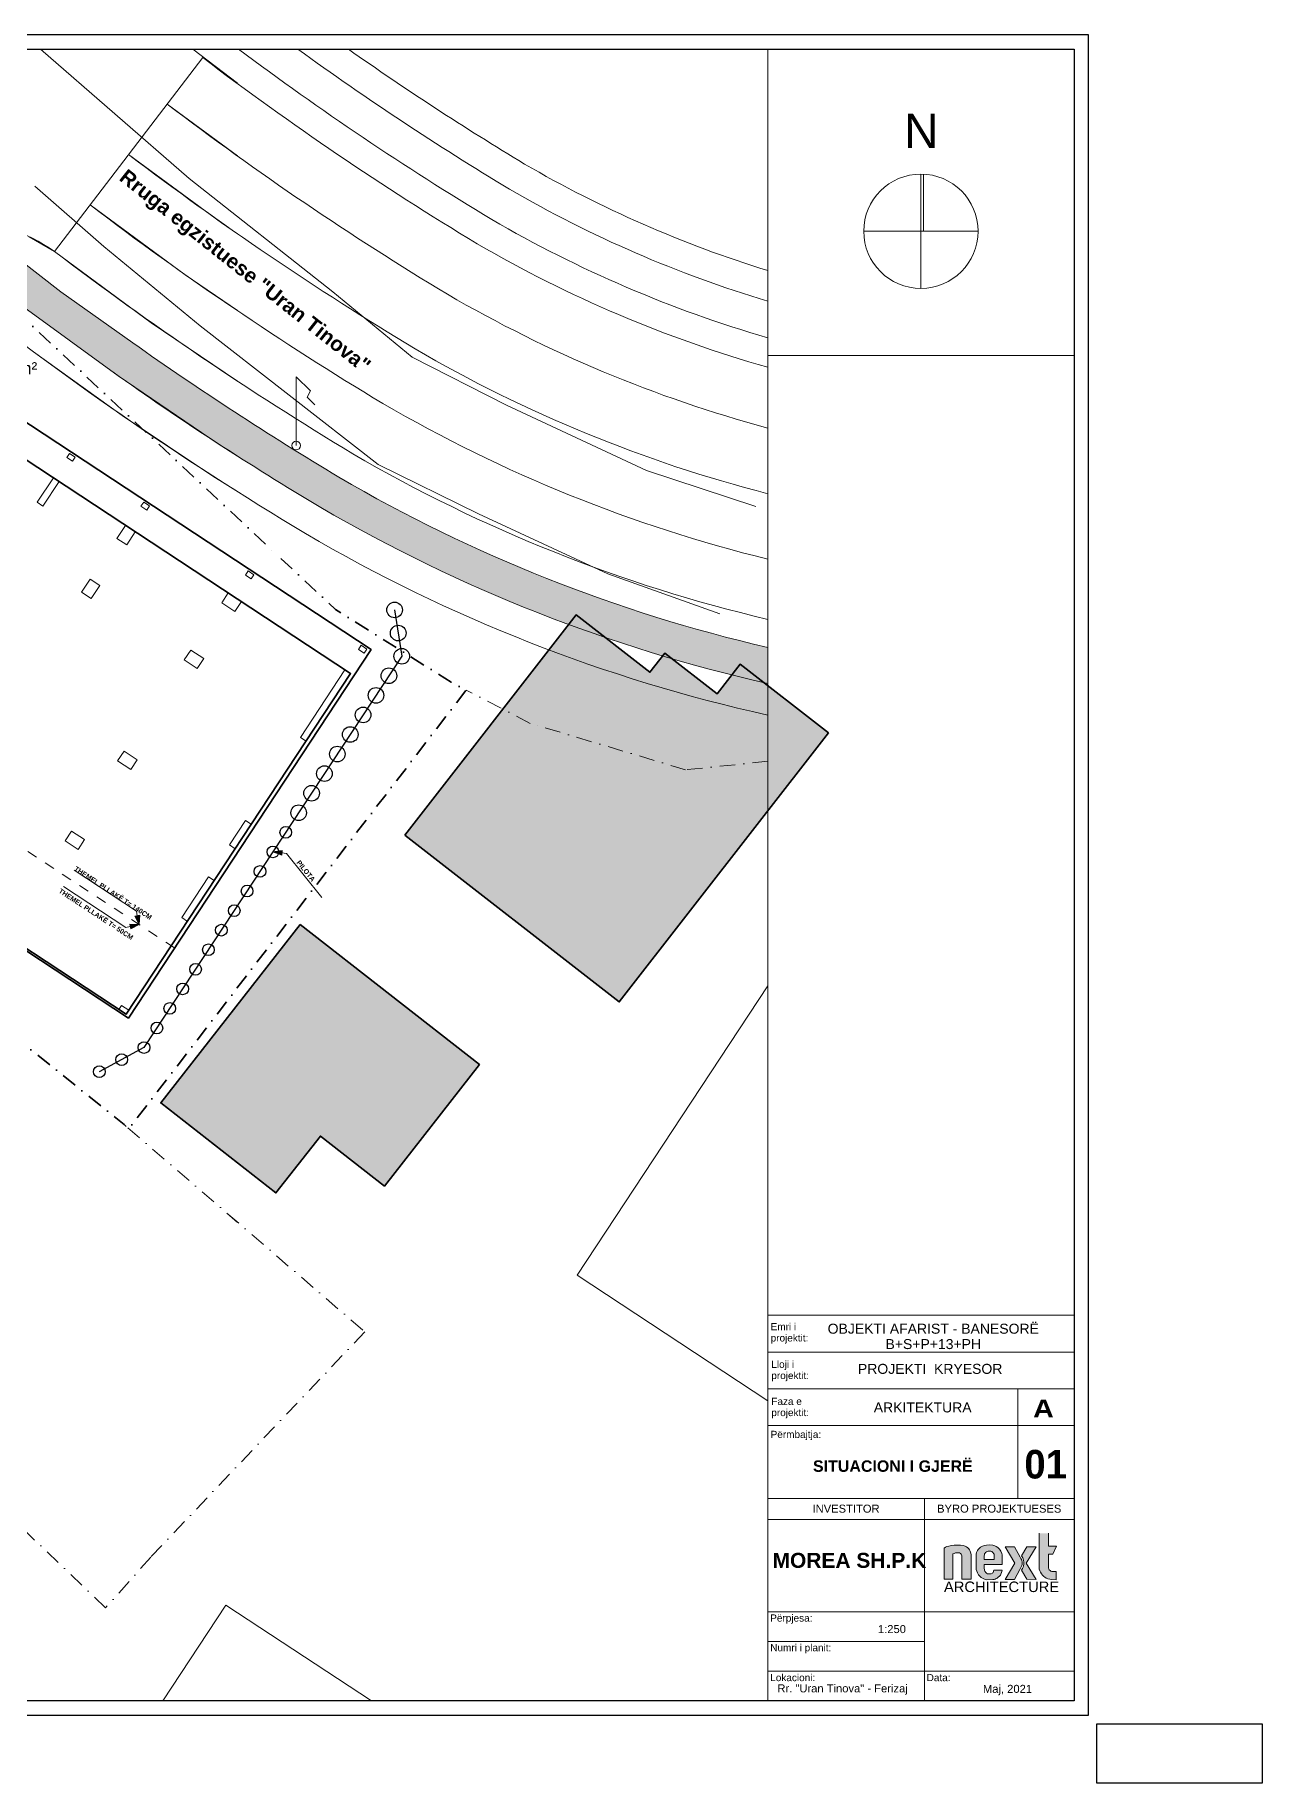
# Model space of a CAD drawing. Header units: millimetres. Extents: x 449323 to 589323, y 52369 to 145378.
# Drawn here: x 526498 to 589323, y 52369 to 141905 of the extents above; entities that cross this region are included whole.
import ezdxf

# ---------------------------------------------------------------- set-up
doc = ezdxf.new("R2010")
doc.units = ezdxf.units.MM
doc.header["$MEASUREMENT"] = 0
doc.linetypes.add('Dashed', pattern=[1058.333333, 529.166667, -529.166667])
doc.linetypes.add('Dot & Dashed', pattern=[1675.694406, 793.75, -440.972222, 0, -440.972184])
doc.layers.add('2D Drafting - General', color=7, linetype='Continuous')
for name, color, linetype, lineweight in [('2D Drafting - General_Pen_No__1', 7, 'Continuous', 13), ('A - Fill zone_Pen_No__22', 8, 'Continuous', 35), ('A - Fleta_Pen_No__1', 7, 'Continuous', 13), ('A - Fleta_Pen_No__42', 8, 'Continuous', 25), ('A - Parcelat gjeodezike_Pen_No__101', 252, 'Continuous', 13), ('A - Parcelat_Pen_No__101', 252, 'Continuous', 13), ('A - Pllaka meskatit_Pen_No__20', 1, 'Continuous', 0), ('A - Pllaka Perdhes_Pen_No__6', 5, 'Continuous', 35), ('A - Sanitaria_Pen_No__101', 252, 'Continuous', 13), ('A - Shtyllat_Pen_No__20', 1, 'Continuous', 0), ('A - Themeli_Pen_No__38', 30, 'Continuous', 35), ('A - Themeli_Pen_No__95', 6, 'Continuous', 13), ('Drawing & Figure_Pen_No__1', 7, 'Continuous', 13)]:
    doc.layers.add(name, color=color, linetype=linetype, lineweight=lineweight)
for name, color, linetype, lineweight, true_color in [('2D Drafting - General_Pen_No__106', 171, 'Continuous', 13, 0xaaaaff), ('2D Drafting - General_Pen_No__161', 7, 'Continuous', 13, 0x6a6a6a), ('2D Drafting - General_Pen_No__68', 7, 'Continuous', 20, 0xfd4435), ('A - Dimensionimi_Pen_No__145', 7, 'Continuous', 20, 0x0077b0), ('A - Fill zone_Pen_No__102', 7, 'Continuous', 13, 0xcccccc), ('A - Fleta_Pen_No__156', 7, 'Continuous', 20, 0x54689e), ('A - Fleta_Pen_No__161', 7, 'Continuous', 13, 0x6a6a6a), ('A - Parcelat gjeodezike_Pen_No__48', 7, 'Continuous', 25, 0xa80f02), ('A - Parcelat gjeodezike_Pen_No__8', 7, 'Continuous', 35, 0xa80f02), ('A - Pilota_Pen_No__58', 7, 'Continuous', 25, 0xdf0000), ('A - Rrugë_Pen_No__82', 7, 'Continuous', 20, 0xaaaaaa), ('Drawing & Figure_Pen_No__145', 7, 'Continuous', 20, 0x0077b0), ('Structural - Bearing_Pen_No__104', 7, 'Continuous', 13, 0x96e196)]:
    doc.layers.add(name, color=color, linetype=linetype, lineweight=lineweight, true_color=true_color)
doc.styles.add('GENERATED_STYLE_1', font='arial.ttf')
doc.styles.add('GENERATED_STYLE_2', font='arial.ttf')
doc.styles.add('GENERATED_STYLE_3', font='ariblk.ttf')
doc.styles.add('GENERATED_STYLE_4', font='GOTHIC.TTF')

# ---------------------------------------------------------------- blocks, each defined once
blk = doc.blocks.new('Polyline_3', base_point=(531833, 96336))
at = {"layer": '2D Drafting - General_Pen_No__106', "linetype": 'Continuous', "lineweight": 13, "true_color": 0xaaaaff}
blk.add_hatch(color=161, dxfattribs=at).paths.add_polyline_path([(531833, 96336), (531861, 96818), (531616, 96767)])
at = {"layer": '2D Drafting - General_Pen_No__106', "color": 161, "linetype": 'Continuous', "lineweight": 13, "true_color": 0xaaaaff}
for p, q in [((531616, 96767), (531861, 96818)), ((531833, 96336), (531616, 96767)), ((531833, 96336), (531861, 96818))]:
    blk.add_line(p, q, dxfattribs=at)
at = {"layer": '2D Drafting - General_Pen_No__106', "color": 161, "linetype": 'Continuous', "lineweight": 13, "true_color": 0xaaaaff, "flags": 128}
blk.add_lwpolyline([(531738, 96793), (531690, 97025), (528500, 99125)], dxfattribs=at)
blk = doc.blocks.new('Polyline_4', base_point=(531833, 96336))
at = {"layer": '2D Drafting - General_Pen_No__106', "linetype": 'Continuous', "lineweight": 13, "true_color": 0xaaaaff}
blk.add_hatch(color=161, dxfattribs=at).paths.add_polyline_path([(531833, 96336), (531350, 96364), (531401, 96119)])
at = {"layer": '2D Drafting - General_Pen_No__106', "color": 161, "linetype": 'Continuous', "lineweight": 13, "true_color": 0xaaaaff}
for p, q in [((531401, 96119), (531350, 96364)), ((531833, 96336), (531350, 96364)), ((531833, 96336), (531401, 96119))]:
    blk.add_line(p, q, dxfattribs=at)
at = {"layer": '2D Drafting - General_Pen_No__106', "color": 161, "linetype": 'Continuous', "lineweight": 13, "true_color": 0xaaaaff, "flags": 128}
blk.add_lwpolyline([(531376, 96242), (531143, 96194), (527952, 98294)], dxfattribs=at)
blk = doc.blocks.new('Polyline_7', base_point=(538679, 100061))
at = {"layer": '2D Drafting - General_Pen_No__106', "linetype": 'Continuous', "lineweight": 13, "true_color": 0xaaaaff}
blk.add_hatch(color=161, dxfattribs=at).paths.add_polyline_path([(538679, 100061), (539130, 99886), (539157, 100134)])
at = {"layer": '2D Drafting - General_Pen_No__106', "color": 161, "linetype": 'Continuous', "lineweight": 13, "true_color": 0xaaaaff}
for p, q in [((538679, 100061), (539157, 100134)), ((538679, 100061), (539130, 99886)), ((539157, 100134), (539130, 99886))]:
    blk.add_line(p, q, dxfattribs=at)
at = {"layer": '2D Drafting - General_Pen_No__106', "color": 161, "linetype": 'Continuous', "lineweight": 13, "true_color": 0xaaaaff, "flags": 128}
blk.add_lwpolyline([(539143, 100010), (539379, 99984), (541193, 97726)], dxfattribs=at)

msp = doc.modelspace()

# ---------------------------------------------------------------- hatches: boundary and pattern name
at = {"layer": '2D Drafting - General', "linetype": 'Continuous', "lineweight": 0, "true_color": 0x6a6a6a}
for points in [[(573495, 62815), (573495, 64106), (573510, 64113), (573558, 64134), (573632, 64154), (573730, 64154), (573830, 64154), (573879, 64122), (573918, 64084), (573949, 64009), (573957, 63936), (573957, 62815), (574428, 62815), (574428, 63895), (574428, 64054), (574408, 64135), (574382, 64237), (574347, 64313), (574307, 64367), (574254, 64420), (574187, 64473), (574126, 64495), (574027, 64531), (573889, 64556), (573708, 64556), (573558, 64556), (573432, 64533), (573281, 64505), (573190, 64481), (573118, 64451), (573049, 64404), (573049, 62815)], [(577277, 62803), (577753, 62801), (577248, 63636), (577753, 64472), (577276, 64472), (577011, 64002), (577076, 63897), (577113, 63788), (577129, 63677), (577129, 63578), (577113, 63499), (577099, 63430), (577059, 63360), (577010, 63272)], [(578458, 62809), (578552, 62787), (578785, 62782), (578785, 63197), (578623, 63197), (578560, 63209), (578514, 63226), (578468, 63258), (578433, 63294), (578405, 63331), (578395, 63387), (578395, 64100), (578605, 64100), (578808, 64507), (578395, 64507), (578395, 65165), (577920, 65165), (577920, 63403), (577920, 63331), (577948, 63237), (577979, 63178), (578028, 63084), (578082, 63013), (578144, 62951), (578202, 62907), (578275, 62866), (578365, 62832)]]:
    msp.add_hatch(color=251, dxfattribs=at).paths.add_polyline_path(points)
h = msp.add_hatch(color=251, dxfattribs=at)
h.paths.add_polyline_path([(574680, 64090), (574680, 63393), (574690, 63302), (574716, 63226), (574748, 63144), (574808, 63035), (574879, 62958), (574939, 62898), (575014, 62854), (575118, 62812), (575220, 62780), (575535, 62786), (575603, 62802), (575665, 62816), (575718, 62838), (575762, 62862), (575819, 62908), (575882, 62959), (575927, 63019), (575953, 63068), (575992, 63151), (576006, 63197), (576013, 63268), (575593, 63268), (575583, 63231), (575571, 63187), (575550, 63154), (575528, 63131), (575498, 63102), (575452, 63088), (575262, 63088), (575213, 63118), (575183, 63157), (575138, 63215), (575122, 63261), (575110, 63298), (575097, 63356), (575091, 63562), (576026, 63562), (576026, 63957), (576010, 64051), (575998, 64122), (575952, 64242), (575880, 64351), (575790, 64430), (575719, 64479), (575637, 64519), (575535, 64548), (575368, 64562), (575223, 64554), (575109, 64536), (575019, 64500), (574913, 64444), (574861, 64404), (574788, 64332), (574755, 64278), (574707, 64182)])
h.paths.add_polyline_path([(575617, 63822), (575091, 63822), (575099, 64014), (575108, 64064), (575120, 64111), (575141, 64145), (575169, 64172), (575209, 64212), (575249, 64236), (575304, 64248), (575394, 64252), (575441, 64245), (575495, 64223), (575525, 64202), (575556, 64164), (575579, 64128), (575607, 64085), (575617, 64052)], flags=0)
at = {"layer": '2D Drafting - General', "linetype": 'Continuous', "lineweight": 0, "true_color": 0x0077b0}
msp.add_hatch(color=144, dxfattribs=at).paths.add_polyline_path([(576672, 63630), (576174, 62800), (576645, 62800), (576928, 63303), (576995, 63442), (577023, 63511), (577036, 63555), (577036, 63649), (577036, 63702), (577022, 63761), (577001, 63817), (576981, 63870), (576943, 63938), (576645, 64465), (576172, 64465)])
at = {"layer": 'A - Fill zone_Pen_No__102', "linetype": 'Continuous', "lineweight": 0, "true_color": 0x666666}
for points in [[(545427, 100912), (556410, 92375), (567123, 106159), (562601, 109674), (561420, 108154), (558741, 110236), (557983, 109261), (554200, 112201)], [(540079, 96336), (549250, 89168), (544387, 82948), (541112, 85508), (538833, 82593), (532939, 87201)]]:
    msp.add_hatch(color=251, dxfattribs=at).paths.add_polyline_path(points)
at = {"layer": 'Structural - Bearing_Pen_No__104', "linetype": 'Continuous', "lineweight": 0, "true_color": 0x253825}
msp.add_hatch(color=99, dxfattribs=at).paths.add_polyline_path([(521051, 131964), (520867, 131923), (522257, 130836), (525747, 128105), (530481, 124649, 0.000897), (530928, 124331), (535641, 121127, 0.001262), (536288, 120707, 0.009331), (541139, 117700, 0.076848), (564017, 108689), (564017, 110535, -0.075512), (542057, 119249, -0.018261), (531503, 126140), (527821, 128747), (523315, 132252), (522077, 132189)])

# ---------------------------------------------------------------- linework, layer by layer
at = {"layer": '2D Drafting - General_Pen_No__161', "color": 251, "linetype": 'Continuous', "lineweight": 13, "true_color": 0x6a6a6a}
for points in [[(573190, 64481), (573118, 64451)], [(573281, 64505), (573190, 64481)], [(573432, 64533), (573281, 64505)], [(573558, 64556), (573432, 64533)], [(573708, 64556), (573558, 64556)], [(573889, 64556), (573708, 64556)], [(574027, 64531), (573889, 64556)], [(574126, 64495), (574027, 64531)], [(574187, 64473), (574126, 64495)], [(574254, 64420), (574187, 64473)], [(575019, 64500), (574913, 64444)], [(575109, 64536), (575019, 64500)], [(575223, 64554), (575109, 64536)], [(575368, 64562), (575223, 64554)], [(575535, 64548), (575368, 64562)], [(575637, 64519), (575535, 64548)], [(575719, 64479), (575637, 64519)], [(575790, 64430), (575719, 64479)], [(577276, 64472), (577011, 64002)], [(577248, 63636), (577753, 64472)], [(577753, 64472), (577276, 64472)], [(577920, 65165), (577920, 63403)], [(578395, 64507), (578395, 65165)], [(578808, 64507), (578395, 64507)], [(578605, 64100), (578808, 64507)], [(573118, 64451), (573049, 64404)], [(573049, 64404), (573049, 62815)], [(573495, 64106), (573510, 64113)], [(573495, 62815), (573495, 64106)], [(573510, 64113), (573558, 64134)], [(573558, 64134), (573632, 64154)], [(573632, 64154), (573730, 64154)], [(573730, 64154), (573830, 64154)], [(573830, 64154), (573879, 64122)], [(573879, 64122), (573918, 64084)], [(573918, 64084), (573949, 64009)], [(573949, 64009), (573957, 63936)], [(573957, 63936), (573957, 62815)], [(574307, 64367), (574254, 64420)], [(574347, 64313), (574307, 64367)], [(574382, 64237), (574347, 64313)], [(574408, 64135), (574382, 64237)], [(574428, 64054), (574408, 64135)], [(574428, 63895), (574428, 64054)], [(574428, 62815), (574428, 63895)], [(574707, 64182), (574680, 64090)], [(574680, 64090), (574680, 63393)], [(574755, 64278), (574707, 64182)], [(574788, 64332), (574755, 64278)], [(574861, 64404), (574788, 64332)], [(574913, 64444), (574861, 64404)], [(575099, 64014), (575091, 63822)], [(575091, 63822), (575617, 63822)], [(575108, 64064), (575099, 64014)], [(575120, 64111), (575108, 64064)], [(575141, 64145), (575120, 64111)], [(575169, 64172), (575141, 64145)], [(575209, 64212), (575169, 64172)], [(575249, 64236), (575209, 64212)], [(575304, 64248), (575249, 64236)], [(575394, 64252), (575304, 64248)], [(575441, 64245), (575394, 64252)], [(575495, 64223), (575441, 64245)], [(575525, 64202), (575495, 64223)], [(575556, 64164), (575525, 64202)], [(575579, 64128), (575556, 64164)], [(575607, 64085), (575579, 64128)], [(575617, 64052), (575607, 64085)], [(575617, 63822), (575617, 64052)], [(575880, 64351), (575790, 64430)], [(575952, 64242), (575880, 64351)], [(575998, 64122), (575952, 64242)], [(576010, 64051), (575998, 64122)], [(576026, 63957), (576010, 64051)], [(576026, 63562), (576026, 63957)], [(576172, 64465), (576672, 63630)], [(576645, 64465), (576172, 64465)], [(576672, 63630), (576174, 62800)], [(576943, 63938), (576645, 64465)], [(576981, 63870), (576943, 63938)], [(577001, 63817), (576981, 63870)], [(577022, 63761), (577001, 63817)], [(577011, 64002), (577076, 63897)], [(577036, 63702), (577022, 63761)], [(577036, 63649), (577036, 63702)], [(577036, 63555), (577036, 63649)], [(577076, 63897), (577113, 63788)], [(577113, 63788), (577129, 63677)], [(577129, 63578), (577113, 63499)], [(577129, 63677), (577129, 63578)], [(577753, 62801), (577248, 63636)], [(578395, 64100), (578605, 64100)], [(578395, 63387), (578395, 64100)], [(573049, 62815), (573495, 62815)], [(573957, 62815), (574428, 62815)], [(574680, 63393), (574690, 63302)], [(574690, 63302), (574716, 63226)], [(574716, 63226), (574748, 63144)], [(574748, 63144), (574808, 63035)], [(574808, 63035), (574879, 62958)], [(574879, 62958), (574939, 62898)], [(574939, 62898), (575014, 62854)], [(575014, 62854), (575118, 62812)], [(575091, 63562), (576026, 63562)], [(575097, 63356), (575091, 63562)], [(575110, 63298), (575097, 63356)], [(575122, 63261), (575110, 63298)], [(575118, 62812), (575220, 62780)], [(575138, 63215), (575122, 63261)], [(575183, 63157), (575138, 63215)], [(575213, 63118), (575183, 63157)], [(575262, 63088), (575213, 63118)], [(575220, 62780), (575535, 62786)], [(575452, 63088), (575262, 63088)], [(575498, 63102), (575452, 63088)], [(575528, 63131), (575498, 63102)], [(575550, 63154), (575528, 63131)], [(575535, 62786), (575603, 62802)], [(575571, 63187), (575550, 63154)], [(575583, 63231), (575571, 63187)], [(575593, 63268), (575583, 63231)], [(576013, 63268), (575593, 63268)], [(575603, 62802), (575665, 62816)], [(575665, 62816), (575718, 62838)], [(575718, 62838), (575762, 62862)], [(575762, 62862), (575819, 62908)], [(575819, 62908), (575882, 62959)], [(575882, 62959), (575927, 63019)], [(575927, 63019), (575953, 63068)], [(575953, 63068), (575992, 63151)], [(575992, 63151), (576006, 63197)], [(576006, 63197), (576013, 63268)], [(576174, 62800), (576645, 62800)], [(576645, 62800), (576928, 63303)], [(576928, 63303), (576995, 63442)], [(576995, 63442), (577023, 63511)], [(577059, 63360), (577010, 63272)], [(577010, 63272), (577277, 62803)], [(577023, 63511), (577036, 63555)], [(577099, 63430), (577059, 63360)], [(577113, 63499), (577099, 63430)], [(577277, 62803), (577753, 62801)], [(577920, 63403), (577920, 63331)], [(577920, 63331), (577948, 63237)], [(577948, 63237), (577979, 63178)], [(577979, 63178), (578028, 63084)], [(578028, 63084), (578082, 63013)], [(578082, 63013), (578144, 62951)], [(578144, 62951), (578202, 62907)], [(578202, 62907), (578275, 62866)], [(578275, 62866), (578365, 62832)], [(578365, 62832), (578458, 62809)], [(578405, 63331), (578395, 63387)], [(578433, 63294), (578405, 63331)], [(578468, 63258), (578433, 63294)], [(578458, 62809), (578552, 62787)], [(578514, 63226), (578468, 63258)], [(578560, 63209), (578514, 63226)], [(578552, 62787), (578785, 62782)], [(578623, 63197), (578560, 63209)], [(578785, 63197), (578623, 63197)], [(578785, 62782), (578785, 63197)]]:
    msp.add_lwpolyline(points, dxfattribs=at)
at = {"layer": 'A - Fill zone_Pen_No__22', "color": 8, "linetype": 'Continuous', "lineweight": 35, "flags": 128}
for points in [[(545427, 100912), (556410, 92375), (567123, 106159), (562601, 109674), (561420, 108154), (558741, 110236), (557983, 109261), (554200, 112201)], [(540079, 96336), (549250, 89168), (544387, 82948), (541112, 85508), (538833, 82593), (532939, 87201)]]:
    msp.add_lwpolyline(points, close=True, dxfattribs=at)
at = {"layer": 'A - Fleta_Pen_No__161', "color": 251, "linetype": 'Continuous', "lineweight": 13, "true_color": 0x6a6a6a}
for p, q in [((571858, 134778), (571858, 128924)), ((571990, 131851), (571990, 134775)), ((574785, 131851), (568931, 131851)), ((564017, 125491), (579699, 125491))]:
    msp.add_line(p, q, dxfattribs=at)
for points in [[(564017, 78165), (564017, 141173)], [(564017, 76299), (564017, 78165)], [(579699, 76340), (564017, 76340)], [(564017, 74432), (564017, 76299)], [(564017, 72561), (564017, 74432)], [(564017, 74432), (579699, 74432)], [(579699, 74432), (564017, 74432)], [(564017, 70689), (564017, 72561)], [(579699, 72561), (564017, 72561)], [(564017, 72561), (579699, 72561)], [(579719, 72561), (564027, 72561)], [(576827, 72561), (576827, 66946)], [(576827, 72561), (576827, 66946)], [(576827, 72561), (579699, 72561)], [(576827, 70689), (576827, 72561)], [(564017, 66946), (564017, 70689)], [(579699, 70689), (564017, 70689)], [(564017, 70689), (576827, 70689)], [(579719, 70689), (564027, 70689)], [(579719, 70689), (564027, 70689)], [(576827, 70689), (579699, 70689)], [(576827, 66946), (576827, 70689)], [(579699, 70689), (576827, 70689)], [(576827, 70689), (576827, 66946)], [(564017, 65862), (564017, 66946)], [(564017, 65862), (564017, 66946)], [(564017, 65862), (564017, 66946)], [(564017, 65862), (564017, 66946)], [(564017, 66946), (572036, 66946)], [(564017, 66946), (572036, 66946)], [(576827, 66946), (564017, 66946)], [(564027, 66946), (579719, 66946)], [(579699, 66946), (564027, 66946)], [(564027, 66946), (579699, 66946)], [(572036, 66946), (572036, 65862)], [(572036, 66946), (572036, 65862)], [(572036, 66946), (579699, 66946)], [(572036, 65316), (572036, 66946)], [(579699, 66946), (576827, 66946)], [(564017, 61617), (564017, 65862)], [(564017, 61617), (564017, 65862)], [(572036, 65862), (564017, 65862)], [(572036, 65862), (564017, 65862)], [(564017, 65862), (572036, 65862)], [(572036, 65862), (572036, 61617)], [(572036, 65862), (579699, 65862)], [(572036, 61617), (572036, 65316)], [(564017, 60533), (564017, 61617)], [(564017, 60533), (564017, 61617)], [(564017, 60533), (564017, 61617)], [(564017, 60533), (564017, 61617)], [(579699, 61141), (564017, 61141)], [(572036, 61617), (572036, 60533)], [(572036, 61617), (572036, 60533)], [(572036, 60533), (572036, 61617)], [(564017, 56574), (564017, 60533)], [(564017, 56574), (564017, 60533)], [(572036, 60533), (572036, 56574)], [(572036, 58893), (572036, 60533)], [(572036, 59618), (564017, 59618)], [(572036, 56574), (572036, 58893)], [(564017, 58096), (579699, 58096)]]:
    msp.add_lwpolyline(points, dxfattribs=at)
for start, end in [(0, 180), (180, 0)]:
    msp.add_arc((571858, 131851), 2927, start, end, dxfattribs=at)
at = {"layer": 'A - Fleta_Pen_No__42', "color": 8, "linetype": 'Continuous', "lineweight": 25}
for points in [[(458215, 55842), (580431, 55842), (580431, 141905), (458215, 141905)], [(461874, 141173), (579699, 141173), (579699, 56574), (461874, 56574)], [(589323, 52369), (580870, 52369), (580870, 55403), (589323, 55403)]]:
    msp.add_lwpolyline(points, close=True, dxfattribs=at)
at = {"layer": 'A - Parcelat gjeodezike_Pen_No__101', "color": 252, "linetype": 'Dot & Dashed', "lineweight": 13}
for points in [[(531250, 85931), (543387, 75477), (532428, 63944), (530111, 61339), (517950, 72977), (506433, 84250)], [(531250, 85931), (536873, 81088)]]:
    msp.add_lwpolyline(points, dxfattribs=at)
at = {"layer": 'A - Parcelat gjeodezike_Pen_No__8', "color": 14, "linetype": 'Dot & Dashed', "lineweight": 35, "true_color": 0xa80f02, "flags": 128}
for points in [[(518804, 95959), (514090, 91498), (495417, 113748), (501206, 118097), (517348, 130437), (520451, 132525), (538940, 115234)], [(518804, 95959), (531057, 86097), (531307, 85882), (548580, 108350), (547799, 108756), (541889, 112476), (538940, 115234)]]:
    msp.add_lwpolyline(points, dxfattribs=at)
at = {"layer": 'A - Parcelat_Pen_No__101', "color": 252, "linetype": 'Dot & Dashed', "lineweight": 13}
msp.add_lwpolyline([(564017, 104703), (559809, 104265), (551859, 106646), (548580, 108350)], dxfattribs=at)
at = {"layer": 'A - Pilota_Pen_No__58', "color": 12, "linetype": 'Continuous', "lineweight": 25, "true_color": 0xdf0000, "flags": 128}
msp.add_lwpolyline([(544911, 112455), (545278, 110083), (532080, 90038), (529792, 88804)], dxfattribs=at)
at = {"layer": 'A - Pilota_Pen_No__58', "color": 12, "linetype": 'Continuous', "lineweight": 25, "true_color": 0xdf0000}
for centre, radius in [((544911, 112455), 400), ((545095, 111269), 400), ((545278, 110083), 400), ((544618, 109081), 400), ((543959, 108079), 400), ((543299, 107077), 400), ((542639, 106074), 400), ((541979, 105072), 400), ((541319, 104070), 400), ((540659, 103068), 400), ((539999, 102065), 400), ((539339, 101063), 300), ((538679, 100061), 300), ((538020, 99059), 300), ((537360, 98056), 300), ((536700, 97054), 300), ((536040, 96052), 300), ((535380, 95049), 300), ((534720, 94047), 300), ((534060, 93045), 300), ((533400, 92043), 300), ((532740, 91040), 300), ((530936, 89421), 300), ((532080, 90038), 300), ((529792, 88804), 300)]:
    msp.add_circle(centre, radius, dxfattribs=at)
at = {"layer": 'A - Pllaka meskatit_Pen_No__20', "color": 1, "linetype": 'Continuous', "lineweight": 0, "flags": 128}
msp.add_lwpolyline([(539876, 120871), (539876, 124401), (540606, 123671), (540426, 123361), (540832, 122954)], dxfattribs=at)
at = {"layer": 'A - Pllaka meskatit_Pen_No__20', "color": 1, "linetype": 'Continuous', "lineweight": 0}
msp.add_circle((539876, 120871), 221, dxfattribs=at)
at = {"layer": 'A - Pllaka Perdhes_Pen_No__6', "color": 5, "linetype": 'Continuous', "lineweight": 35, "flags": 128}
msp.add_lwpolyline([(499538, 109702), (518620, 125027), (542661, 109199), (531167, 91743), (521607, 98038, 0.325552), (513609, 97660), (510935, 95512)], format="xyb", close=True, dxfattribs=at)
at = {"layer": 'A - Rrugë_Pen_No__82', "color": 253, "linetype": 'Continuous', "lineweight": 20, "true_color": 0xaaaaaa}
for points in [[(527495, 130813), (535088, 140743)], [(536873, 139432), (534580, 141173)], [(536873, 135708), (533266, 138360)], [(536052, 132279), (531292, 135779)], [(534182, 129621), (529317, 133196)], [(523315, 132252), (527821, 128747)], [(536873, 131722), (536052, 132279)], [(526207, 131569), (527495, 130813)], [(527495, 130813), (532454, 127168)], [(536873, 127795), (534182, 129621)], [(525747, 128105), (530752, 124451)], [(527821, 128747), (531503, 126140)], [(532284, 127293), (532289, 127299)], [(532454, 127168), (536873, 124171)], [(526417, 125677), (530957, 122418)], [(530752, 124451), (535876, 120967)], [(530957, 122418), (535603, 119314)], [(535876, 120967), (536873, 120337)], [(535603, 119314), (536873, 118525)]]:
    msp.add_lwpolyline(points, dxfattribs=at)
for points in [[(564017, 124884, -0.062628), (549144, 131206, -0.026774), (535088, 140743)], [(564017, 126393, -0.060949), (549883, 132454, -0.024841), (536926, 141173)], [(564017, 128270, -0.058751), (550800, 134003, -0.020904), (539964, 141173)], [(564017, 129838, -0.056815), (551565, 135293, -0.017485), (542547, 141173)], [(564017, 121771, -0.065868), (547615, 128625, -0.026824), (533265, 138360)], [(564017, 118409, -0.06906), (545958, 125829, -0.026876), (531291, 135778)], [(564017, 115058, -0.071967), (544301, 123033, -0.026926), (529317, 133196)], [(564017, 111973, -0.074429), (542771, 120453, -0.026969), (527495, 130813, 0.354905), (518018, 130315), (502880, 118157)], [(564017, 107070, -0.07821), (540351, 116366, -0.032931), (521989, 129086), (521252, 129490), (520422, 129627), (519594, 129481), (518861, 129069), (501794, 115361)], [(564017, 110535, -0.075512), (542057, 119249, -0.018261), (531503, 126140)], [(564017, 108689, -0.076848), (541139, 117700, -0.020811), (530481, 124649)]]:
    msp.add_lwpolyline(points, format="xyb", dxfattribs=at)
at = {"layer": 'A - Sanitaria_Pen_No__101', "color": 252, "linetype": 'Continuous', "lineweight": 13, "flags": 128}
for points in [[(564017, 93198), (554259, 78378), (564017, 71953)], [(543733, 56574), (536277, 61483), (533044, 56574)]]:
    msp.add_lwpolyline(points, dxfattribs=at)
at = {"layer": 'A - Shtyllat_Pen_No__20', "color": 1, "linetype": 'Continuous', "lineweight": 0, "flags": 128}
for points in [[(528556, 120281), (528264, 120474), (528126, 120265), (528418, 120073)], [(526614, 117968), (527439, 119221), (527731, 119029), (526906, 117776)], [(532356, 117779), (532064, 117972), (531926, 117763), (532219, 117571)], [(530695, 116120), (531135, 116788), (531636, 116458), (531196, 115790)], [(528880, 113363), (529320, 114032), (529821, 113702), (529381, 113033)], [(537702, 114260), (537409, 114452), (537272, 114244), (537564, 114051)], [(536735, 112382), (536067, 112822), (536396, 113323), (537065, 112883)], [(534142, 109899), (534810, 109459), (535140, 109960), (534472, 110400)], [(543486, 110452), (543193, 110644), (543056, 110435), (543348, 110243)], [(542661, 109199), (540379, 105733), (540086, 105925), (542368, 109391)], [(531401, 104281), (530732, 104721), (531062, 105222), (531731, 104782)], [(537283, 101667), (536458, 100415), (536750, 100222), (537575, 101475)], [(529036, 100689), (528706, 100188), (528038, 100628), (528368, 101129)], [(535386, 98786), (534011, 96698), (534303, 96505), (535678, 98593)], [(531167, 91743), (530792, 91990), (530929, 92199), (531305, 91952)]]:
    msp.add_lwpolyline(points, close=True, dxfattribs=at)
at = {"layer": 'A - Themeli_Pen_No__38', "color": 30, "linetype": 'Continuous', "lineweight": 35, "flags": 128}
msp.add_lwpolyline([(498521, 110809), (510920, 95371), (513672, 97582, -0.325552), (521552, 97954), (531280, 91549), (543708, 110425), (518614, 126947)], format="xyb", close=True, dxfattribs=at)
at = {"layer": 'A - Themeli_Pen_No__95', "color": 6, "linetype": 'Dashed', "lineweight": 13}
msp.add_lwpolyline([(533645, 95143), (518805, 104911), (509354, 97321)], dxfattribs=at)
at = {"layer": 'Drawing & Figure_Pen_No__145', "color": 144, "linetype": 'Continuous', "lineweight": 20, "true_color": 0x0077b0}
for points in [[(526783, 141173), (534398, 134548), (541747, 128741), (545815, 125398), (550642, 122951), (557813, 119595), (563412, 117754)], [(561569, 112257), (555822, 114298), (549207, 117369), (544075, 119896), (534952, 126999), (530019, 131062), (526498, 134158)]]:
    msp.add_lwpolyline(points, dxfattribs=at)

# ---------------------------------------------------------------- block references
at = {"layer": '2D Drafting - General', "color": 161, "linetype": 'Continuous', "lineweight": 13, "true_color": 0xaaaaff}
for name, p in [('Polyline_7', (538679, 100061)), ('Polyline_3', (531833, 96336)), ('Polyline_4', (531833, 96336))]:
    msp.add_blockref(name, p, dxfattribs=at)

# ---------------------------------------------------------------- texts
at = {"layer": '2D Drafting - General_Pen_No__1', "color": 7, "linetype": 'Continuous', "lineweight": 13, "insert": (573039, 62144), "char_height": 538.8, "attachment_point": 7, "style": 'GENERATED_STYLE_2'}
msp.add_mtext('\\A1;{\\pql;\\fArial|b0|i0|c0|p34;ARCHITECTURE}', dxfattribs=at)
at = {"layer": '2D Drafting - General_Pen_No__106', "color": 161, "linetype": 'Continuous', "lineweight": 13, "true_color": 0xaaaaff, "char_height": 250, "attachment_point": 8, "rotation": 326.64739, "style": 'GENERATED_STYLE_1'}
for s, insert in [('\\A1;{\\pqc;\\fArial|b1|i0|c0|p34;THEMEL PLLAKË T= 140CM}', (530426, 97852)), ('\\A1;{\\pqc;\\fArial|b1|i0|c0|p34;THEMEL PLLAKË T= \\fArial|b1|i0|c0|p34;5\\fArial|b1|i0|c0|p34;0CM}', (529552, 96766))]:
    msp.add_mtext(s, dxfattribs=dict(at, insert=insert))
at = {"layer": '2D Drafting - General_Pen_No__68', "color": 20, "linetype": 'Continuous', "lineweight": 20, "true_color": 0xfd4435, "insert": (540271, 99005), "char_height": 250, "attachment_point": 8, "rotation": 308.7701, "style": 'GENERATED_STYLE_1'}
msp.add_mtext('\\A1;{\\pqc;\\fArial|b1|i0|c0|p34;PILOTA}', dxfattribs=at)
at = {"layer": 'A - Dimensionimi_Pen_No__145', "color": 144, "linetype": 'Continuous', "lineweight": 20, "true_color": 0x0077b0, "insert": (536892, 129347), "char_height": 750, "attachment_point": 8, "rotation": 321.592, "style": 'GENERATED_STYLE_1'}
msp.add_mtext('\\A1;{\\pqc;\\fArial|b1|i0|c0|p34;Rruga egzistuese "Uran Tinova"}', dxfattribs=at)
at = {"layer": 'A - Fleta_Pen_No__1', "color": 7, "linetype": 'Continuous', "lineweight": 13, "char_height": 365.91, "attachment_point": 7, "line_spacing_factor": 0.940037, "style": 'GENERATED_STYLE_2'}
for s, insert, width in [('\\A1;{\\pql;\\fArial|b0|i0|c0|p34;Emri i\\fArial|b0|i0|c0|p34; projektit:}', (564165, 74875), 2157.45), ('\\A1;{\\pql;\\fArial|b0|i0|c0|p34;Lloji i projektit\\fArial|b0|i0|c0|p34;:}', (564199, 72950), 2311.26), ('\\A1;{\\pql;\\fArial|b0|i0|c0|p34;Faza e projektit:}', (564199, 71052), 2311.26)]:
    msp.add_mtext(s, dxfattribs=dict(at, insert=insert, width=width))
at = {"layer": 'A - Fleta_Pen_No__1', "color": 7, "linetype": 'Continuous', "lineweight": 13}
for s, insert, char_height, attachment_point, style in [('\\A1;{\\pql;\\fArial|b0|i0|c0|p34;PROJEKTI  KRYESOR}', (568634, 73320), 512.28, 7, 'GENERATED_STYLE_2'), ('\\A1;{\\pql;\\fArial|b0|i0|c0|p34;ARKITEKTURA}', (569444, 71345), 512.28, 7, 'GENERATED_STYLE_2'), ('\\A1;{\\pqc;\\fArial Black|b0|i0|c0|p34;A}', (578131, 71093), 917.92, 8, 'GENERATED_STYLE_3'), ('\\A1;{\\pql;\\fArial|b0|i0|c0|p34;Përmbajtja\\fArial|b0|i0|c0|p34;:}', (564165, 69933), 365.91, 7, 'GENERATED_STYLE_2'), ('\\A1;{\\pqc;\\fArial|b1|i0|c0|p34;SITUACIONI I GJERË}', (570422, 68301), 585.46, 8, 'GENERATED_STYLE_1'), ('\\A1;{\\pql;\\fCentury Gothic|b1|i0|c0|p34;0\\fCentury Gothic|b1|i0|c0|p34;1}', (577157, 67947), 1463.66, 7, 'GENERATED_STYLE_4'), ('\\A1;{\\pqc;\\fArial|b0|i0|c0|p34;INVESTITOR}', (568026, 66213), 409.82, 8, 'GENERATED_STYLE_2'), ('\\A1;{\\pqc;\\fArial|b0|i0|c0|p34;BYRO PROJEKTUESES}', (575867, 66213), 409.82, 8, 'GENERATED_STYLE_2'), ('\\A1;{\\pql;\\fArial|b0|i0|c0|p34;Përpjesa\\fArial|b0|i0|c0|p34;:}', (564145, 60528), 365.91, 7, 'GENERATED_STYLE_2'), ('\\A1;{\\pqc;\\fArial|b0|i0|c0|p34;1:\\fArial|b0|i0|c0|p34;250}', (570375, 60044), 409.82, 8, 'GENERATED_STYLE_2'), ('\\A1;{\\pql;\\fArial|b0|i0|c0|p34;Numri i planit\\fArial|b0|i0|c0|p34;:}', (564145, 59010), 365.91, 7, 'GENERATED_STYLE_2'), ('\\A1;{\\pql;\\fArial|b0|i0|c0|p34;Lokacioni\\fArial|b0|i0|c0|p34;:}', (564145, 57582), 365.91, 7, 'GENERATED_STYLE_2'), ('\\A1;{\\pqc;\\fArial|b0|i0|c0|p34;Rr. "\\fArial|b0|i0|c0|p34;Uran Tinova\\fArial|b0|i0|c0|p34;" - Ferizaj}', (567846, 56889), 409.824, 8, 'GENERATED_STYLE_2'), ('\\A1;{\\pql;\\fArial|b0|i0|c0|p34;Data\\fArial|b0|i0|c0|p34;:}', (572152, 57582), 365.91, 7, 'GENERATED_STYLE_2'), ('\\A1;{\\pqc;\\fArial|b0|i0|c0|p34;Maj\\fArial|b0|i0|c0|p34;, 202\\fArial|b0|i0|c0|p34;1}', (576291, 56864), 409.82, 8, 'GENERATED_STYLE_2')]:
    msp.add_mtext(s, dxfattribs=dict(at, insert=insert, char_height=char_height, attachment_point=attachment_point, style=style))
at = {"layer": 'A - Fleta_Pen_No__156', "color": 165, "linetype": 'Continuous', "lineweight": 20, "true_color": 0x54689e, "insert": (572492, 74589), "char_height": 512.28, "attachment_point": 8, "line_spacing_factor": 0.921608, "style": 'GENERATED_STYLE_2'}
msp.add_mtext('\\A1;{\\pqc;\\fArial|b0|i0|c0|p34;OBJEKTI AFARIST - BANESORË\\P\\pqc;\\fArial|b0|i0|c0|p34;B+S+P+1\\fArial|b0|i0|c0|p34;3\\fArial|b0|i0|c0|p34;+PH}', dxfattribs=at)
at = {"layer": 'A - Fleta_Pen_No__161', "color": 251, "linetype": 'Continuous', "lineweight": 13, "true_color": 0x6a6a6a, "insert": (570991, 136112), "char_height": 1756.39, "attachment_point": 7, "style": 'GENERATED_STYLE_2'}
msp.add_mtext('\\A1;{\\pql;\\fArial|b0|i0|c0|p34;N}', dxfattribs=at)
at = {"layer": 'A - Parcelat gjeodezike_Pen_No__48', "color": 14, "linetype": 'Continuous', "lineweight": 25, "true_color": 0xa80f02, "insert": (522077, 124510), "char_height": 625, "attachment_point": 7, "style": 'GENERATED_STYLE_2'}
msp.add_mtext('\\A1;{\\pql;\\fArial|b0|i0|c0|p34;S= 1273 m²}', dxfattribs=at)
at = {"layer": 'Drawing & Figure_Pen_No__1', "color": 7, "linetype": 'Continuous', "lineweight": 13, "insert": (564260, 63380), "char_height": 768.42, "attachment_point": 7, "style": 'GENERATED_STYLE_1'}
msp.add_mtext('\\A1;{\\pql;\\fArial|b1|i0|c0|p34;MOREA SH.P.K}', dxfattribs=at)

doc.saveas('drawing.dxf')
